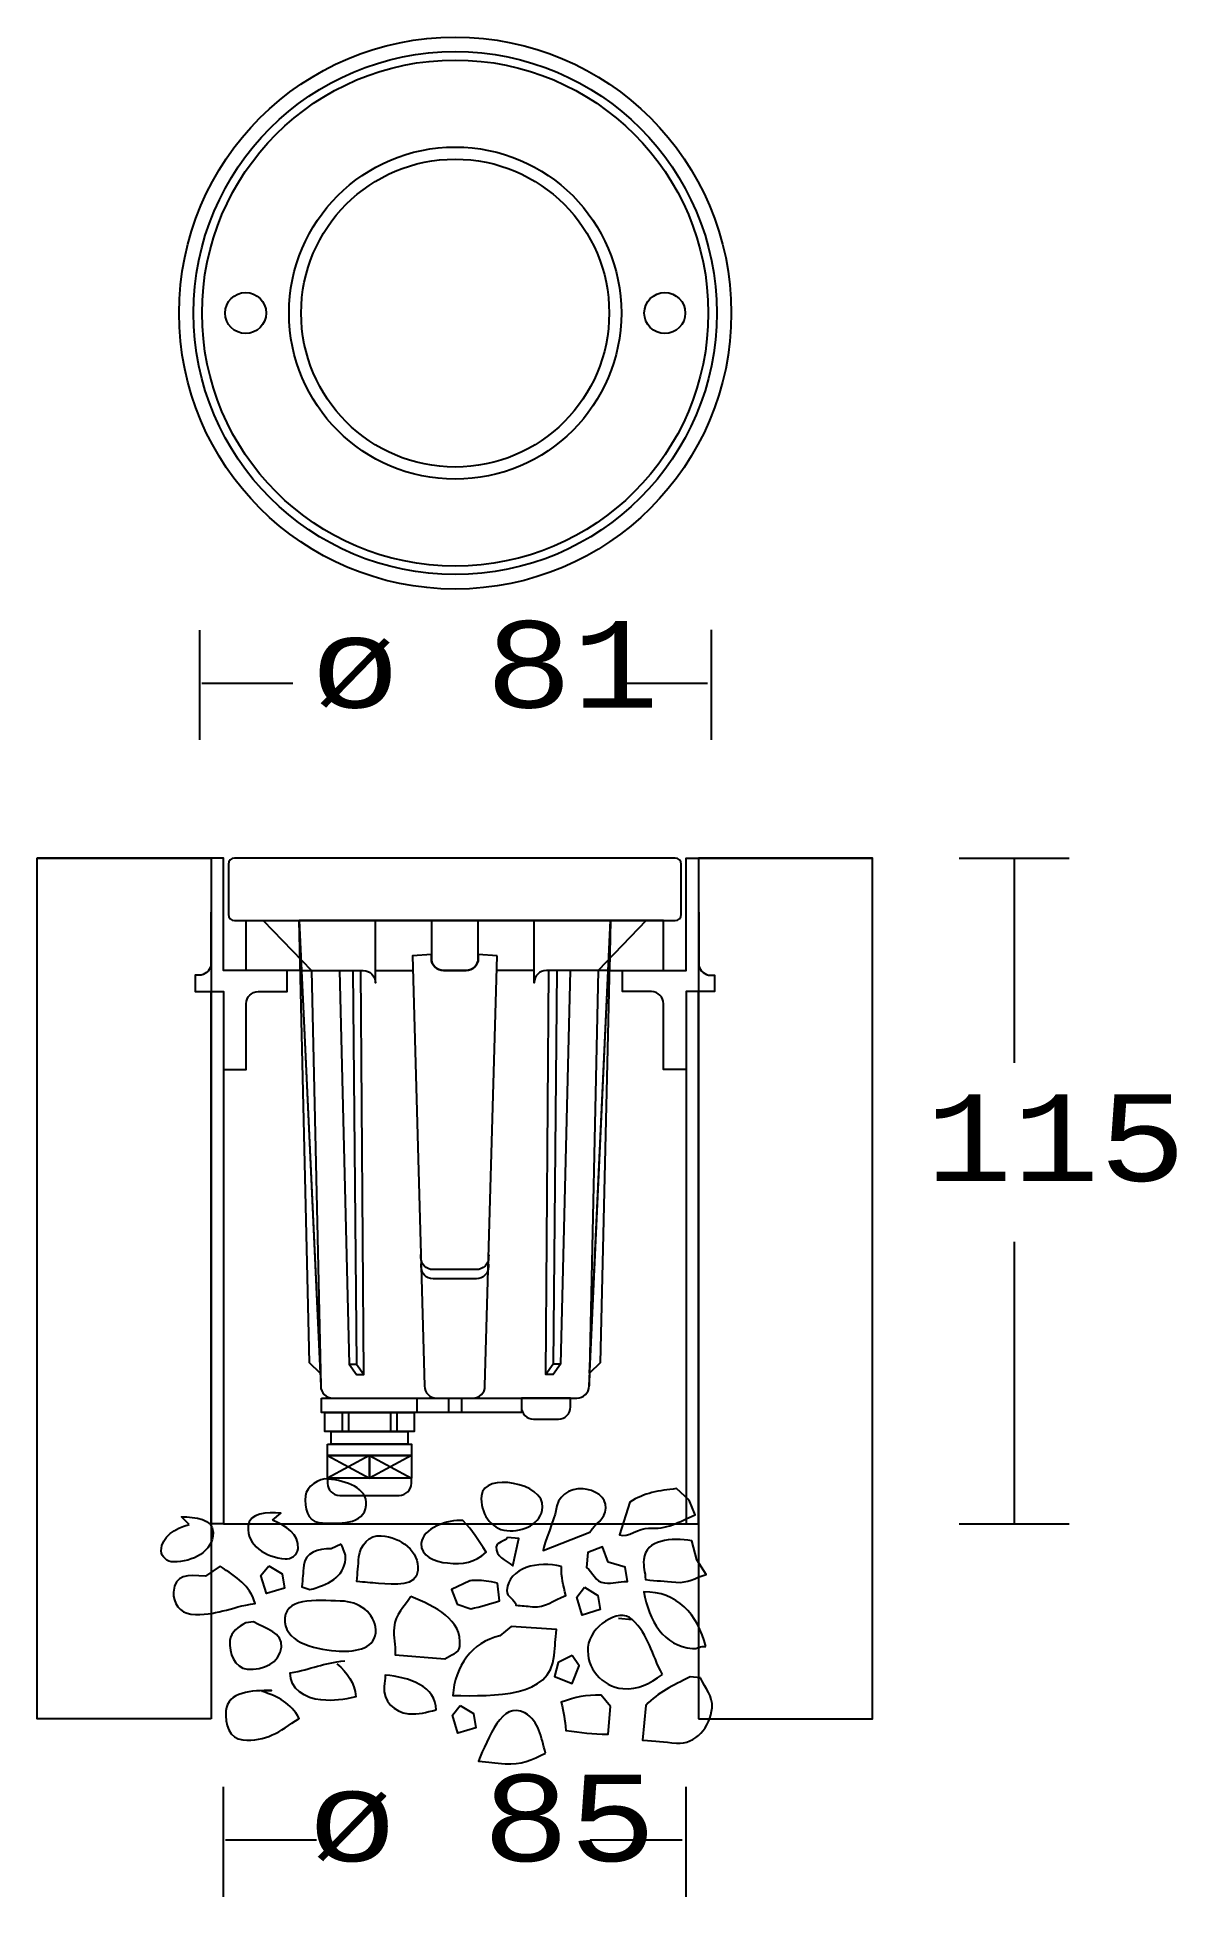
# Model space of a CAD drawing. Extents: x 64 to 160, y 82 to 240.
import ezdxf

# ---------------------------------------------------------------- set-up
doc = ezdxf.new("R2010")
doc.units = 0
doc.layers.add('LIVELLO_1', color=160, linetype='Continuous')
doc.styles.add('STD', font='txt')

# ---------------------------------------------------------------- blocks, each defined once
blk = doc.blocks.new('AI9-BLK3')
at = {"layer": 'LIVELLO_1', "color": 7}
for points in [[(-20.624495, -36.528089), (-35.38225, -36.528089), (-35.38225, 36.545659), (-20.624495, 36.545659)], [(20.734738, -36.528089), (35.492493, -36.528089), (35.492493, 36.545659), (20.734738, 36.545659)]]:
    blk.add_lwpolyline(points, close=True, dxfattribs=at)
blk = doc.blocks.new('AI9-BLK2')
at = {"layer": 'LIVELLO_1', "color": 7}
blk.add_line((15.42, 0.27), (16.6, 0.17), dxfattribs=at)
for points in [[(-14.24, 4.73), (-13.11, 4.04), (-12.92, 2.83), (-14.45, 2.37), (-14.91, 3.9)], [(12.55, 2.9), (13.68, 2.2), (13.87, 1), (12.35, 0.54), (11.89, 2.06)], [(11.49, -2.9), (10.31, -3.49), (10.01, -4.67), (11.49, -5.26), (12.09, -3.78)], [(2, -7.13), (3.13, -7.83), (3.32, -9.03), (1.8, -9.49), (1.34, -7.97)]]:
    blk.add_lwpolyline(points, close=True, dxfattribs=at)
for points, knots in [([(8.99, 9.69), (8.87, 8.28), (7.38, 7.59), (5.96, 7.71), (4.55, 7.84), (3.68, 9.25), (3.8, 10.67), (3.98, 12.72), (9.17, 11.75), (8.99, 9.69)], [0, 0, 0, 0, 1, 1, 1, 2, 2, 2, 3, 3, 3, 3]), ([(-9.2, 12.09), (-7.7, 11.92), (-5.85, 11.37), (-5.98, 9.86), (-6.13, 8.19), (-8.32, 8.25), (-10, 8.4), (-10.98, 8.49), (-11.22, 9.67), (-11.14, 10.66), (-11.07, 11.43), (-9.97, 12.2), (-9.2, 12.09)], [0, 0, 0, 0, 1, 1, 1, 2, 2, 2, 3, 3, 3, 4, 4, 4, 4]), ([(14.36, 9.61), (14.27, 8.65), (13.5, 8.35), (12.99, 7.58), (12.99, 7.58), (9.04, 6.01), (9.04, 6.01), (9.09, 6.6), (10.05, 8.8), (10.1, 9.39), (10.21, 10.57), (11.24, 11.37), (12.42, 11.26), (13.38, 11.18), (14.44, 10.57), (14.36, 9.61)], [0, 0, 0, 0, 1, 1, 1, 2, 2, 2, 3, 3, 3, 4, 4, 4, 5, 5, 5, 5]), ([(21.44, 10.29), (21.44, 10.29), (21.93, 9.06), (21.93, 9.06), (20.54, 8.43), (19.52, 7.78), (17.97, 7.92), (17.23, 7.98), (16.17, 7.06), (15.52, 7.34), (15.52, 7.34), (16.38, 10.13), (16.38, 10.13), (17.64, 10.91), (18.84, 11.11), (20.34, 11.27), (20.34, 11.27), (21.44, 10.29), (21.44, 10.29)], [0, 0, 0, 0, 1, 1, 1, 2, 2, 2, 3, 3, 3, 4, 4, 4, 5, 5, 5, 6, 6, 6, 6]), ([(-21.01, 8.23), (-22.17, 7.89), (-23.37, 7.24), (-23.37, 5.99), (-23.37, 5.48), (-22.86, 5.05), (-22.34, 5.05), (-20.71, 5.05), (-18.98, 5.91), (-18.98, 7.54), (-18.98, 8.71), (-20.49, 8.88), (-21.65, 8.88), (-21.65, 8.88), (-21.01, 8.23), (-21.01, 8.23)], [0, 0, 0, 0, 1, 1, 1, 2, 2, 2, 3, 3, 3, 4, 4, 4, 5, 5, 5, 5]), ([(-13.93, 8.59), (-12.8, 8.15), (-11.65, 7.4), (-11.76, 6.16), (-11.81, 5.64), (-12.36, 5.26), (-12.87, 5.3), (-14.5, 5.44), (-16.14, 6.45), (-16, 8.08), (-15.9, 9.24), (-14.38, 9.28), (-13.23, 9.18), (-13.23, 9.18), (-13.93, 8.59), (-13.93, 8.59)], [0, 0, 0, 0, 1, 1, 1, 2, 2, 2, 3, 3, 3, 4, 4, 4, 5, 5, 5, 5]), ([(2.22, 8.56), (3.1, 7.66), (3.51, 6.94), (4.19, 5.88), (3.25, 4.97), (2.24, 4.84), (0.92, 4.96), (-0.16, 5.05), (-1.41, 5.55), (-1.31, 6.62), (-1.2, 7.91), (0.94, 8.67), (2.22, 8.56)], [0, 0, 0, 0, 1, 1, 1, 2, 2, 2, 3, 3, 3, 4, 4, 4, 4]), ([(-8.1, 6.57), (-7.93, 6.08), (-7.69, 5.8), (-7.74, 5.29), (-7.87, 3.74), (-9.27, 3.09), (-10.77, 2.7), (-10.77, 2.7), (-11.44, 2.93), (-11.44, 2.93), (-11.38, 3.66), (-11.34, 4.05), (-11.28, 4.78), (-11.19, 5.85), (-10.03, 6.18), (-8.96, 6.17), (-8.96, 6.17), (-8.1, 6.57), (-8.1, 6.57)], [0, 0, 0, 0, 1, 1, 1, 2, 2, 2, 3, 3, 3, 4, 4, 4, 5, 5, 5, 6, 6, 6, 6]), ([(-4.71, 7.27), (-5.7, 7.36), (-6.51, 6.47), (-6.6, 5.49), (-6.67, 4.67), (-6.71, 4.2), (-6.78, 3.39), (-6.05, 3.32), (-5.66, 3.29), (-4.94, 3.23), (-3.56, 3.11), (-1.72, 2.95), (-1.6, 4.32), (-1.45, 5.99), (-3.04, 7.12), (-4.71, 7.27)], [0, 0, 0, 0, 1, 1, 1, 2, 2, 2, 3, 3, 3, 4, 4, 4, 5, 5, 5, 5]), ([(6.02, 7.13), (6.02, 7.13), (6.97, 7.05), (6.97, 7.05), (6.97, 7.05), (6.47, 4.71), (6.47, 4.71), (5.85, 5.22), (4.98, 5.51), (5.05, 6.32), (5.09, 6.77), (5.84, 6.77), (6.02, 7.13)], [0, 0, 0, 0, 1, 1, 1, 2, 2, 2, 3, 3, 3, 4, 4, 4, 4]), ([(14.54, 5.02), (14.54, 5.02), (15.99, 4.6), (15.99, 4.6), (15.99, 4.6), (16.18, 3.39), (16.18, 3.39), (15.43, 3.39), (14.97, 3.2), (14.24, 3.27), (13.42, 3.34), (13.28, 4.17), (12.72, 4.59), (12.72, 4.59), (12.83, 5.84), (12.83, 5.84), (12.83, 5.84), (14.06, 6.33), (14.06, 6.33), (14.06, 6.33), (14.54, 5.02), (14.54, 5.02)], [0, 0, 0, 0, 1, 1, 1, 2, 2, 2, 3, 3, 3, 4, 4, 4, 5, 5, 5, 6, 6, 6, 7, 7, 7, 7]), ([(22.09, 5.24), (22.09, 5.24), (22.88, 3.98), (22.88, 3.98), (21.89, 3.7), (21.33, 3.23), (20.29, 3.32), (19.26, 3.41), (18.75, 3.45), (17.72, 3.55), (17.7, 4.21), (17.51, 4.6), (17.57, 5.26), (17.72, 6.96), (19.96, 7.13), (21.64, 6.84), (21.64, 6.84), (22.09, 5.24), (22.09, 5.24)], [0, 0, 0, 0, 1, 1, 1, 2, 2, 2, 3, 3, 3, 4, 4, 4, 5, 5, 5, 6, 6, 6, 6]), ([(10.58, 4.67), (10.57, 3.71), (10.74, 3.1), (10.96, 2.19), (9.81, 1.77), (9.31, 1.15), (8.13, 1.25), (7.61, 1.29), (7.25, 1.33), (6.73, 1.37), (6.7, 1.89), (5.9, 2.04), (5.95, 2.63), (6.12, 4.62), (8.62, 5.14), (10.58, 4.67)], [0, 0, 0, 0, 1, 1, 1, 2, 2, 2, 3, 3, 3, 4, 4, 4, 5, 5, 5, 5]), ([(-18.38, 4.69), (-16.95, 3.7), (-15.88, 3.13), (-15.41, 1.53), (-17.6, 1.2), (-18.7, 0.44), (-20.85, 0.62), (-21.75, 0.7), (-22.41, 1.58), (-22.33, 2.48), (-22.19, 4.02), (-21.17, 3.97), (-19.63, 3.84), (-19.63, 3.84), (-18.38, 4.69), (-18.38, 4.69)], [0, 0, 0, 0, 1, 1, 1, 2, 2, 2, 3, 3, 3, 4, 4, 4, 5, 5, 5, 5]), ([(5.16, 3.24), (5.16, 3.24), (5.33, 1.75), (5.33, 1.75), (4.41, 1.45), (3.8, 1.28), (2.89, 1.07), (2.89, 1.07), (1.74, 1.46), (1.74, 1.46), (1.74, 1.46), (1.25, 2.7), (1.25, 2.7), (1.25, 2.7), (2.81, 3.45), (2.81, 3.45), (2.81, 3.45), (3.78, 3.59), (5.16, 3.24)], [0, 0, 0, 0, 1, 1, 1, 2, 2, 2, 3, 3, 3, 4, 4, 4, 5, 5, 5, 6, 6, 6, 6]), ([(-7.83, 1.71), (-6.38, 1.58), (-5.05, 0.47), (-5.17, -0.98), (-5.3, -2.4), (-7.13, -2.63), (-8.55, -2.51), (-10.52, -2.33), (-13.05, -1.68), (-12.88, 0.29), (-12.72, 2.18), (-9.73, 1.75), (-7.83, 1.71)], [0, 0, 0, 0, 1, 1, 1, 2, 2, 2, 3, 3, 3, 4, 4, 4, 4]), ([(-2.19, 2.11), (-0.11, 1.26), (2.17, 0.17), (1.97, -2.12), (1.91, -2.78), (1.17, -2.79), (0.69, -3.19), (0.69, -3.19), (-3.51, -2.83), (-3.51, -2.83), (-3.51, -1.94), (-3.68, -1.4), (-3.61, -0.52), (-3.5, 0.66), (-2.79, 1.19), (-2.19, 2.11)], [0, 0, 0, 0, 1, 1, 1, 2, 2, 2, 3, 3, 3, 4, 4, 4, 5, 5, 5, 5]), ([(22.83, -2.12), (22.39, -2.08), (22.15, -2.35), (21.7, -2.31), (19.27, -2.1), (17.98, 0.09), (17.59, 2.5), (20.35, 2.56), (22.18, 0.61), (22.83, -2.12)], [0, 0, 0, 0, 1, 1, 1, 2, 2, 2, 3, 3, 3, 3]), ([(19.16, -4.51), (17.98, -5.3), (17.19, -5.82), (15.79, -5.7), (14.02, -5.55), (12.68, -3.94), (12.83, -2.18), (12.98, -0.48), (15.43, 1.23), (16.6, 0.17), (18.04, -1.22), (18.2, -2.72), (19.16, -4.51)], [0, 0, 0, 0, 1, 1, 1, 2, 2, 2, 3, 3, 3, 4, 4, 4, 4]), ([(-15.54, -0.04), (-14.47, -0.65), (-13.07, -0.94), (-13.18, -2.19), (-13.3, -3.51), (-14.74, -4.17), (-16.07, -4.05), (-17.14, -3.96), (-17.64, -2.7), (-17.54, -1.63), (-17.47, -0.86), (-16.84, -0.48), (-16.2, -0.11), (-16.2, -0.11), (-15.54, -0.04), (-15.54, -0.04)], [0, 0, 0, 0, 1, 1, 1, 2, 2, 2, 3, 3, 3, 4, 4, 4, 5, 5, 5, 5]), ([(6.33, -0.42), (6.33, -0.42), (10.16, -0.68), (10.16, -0.68), (10.09, -1.57), (10.05, -2.01), (9.97, -2.89), (9.65, -6.5), (4.99, -6.32), (1.36, -6.3), (1.58, -3.79), (2.94, -1.76), (5.37, -1.23), (5.37, -1.23), (6.33, -0.42), (6.33, -0.42)], [0, 0, 0, 0, 1, 1, 1, 2, 2, 2, 3, 3, 3, 4, 4, 4, 5, 5, 5, 5]), ([(-8.47, -3.59), (-7.55, -4.41), (-6.96, -5.15), (-6.86, -6.41), (-7.96, -6.66), (-8.66, -6.77), (-9.82, -6.67), (-11.15, -6.55), (-12.46, -5.71), (-12.43, -4.37), (-10.58, -4.05), (-9.67, -3.53), (-7.8, -3.35)], [0, 0, 0, 0, 1, 1, 1, 2, 2, 2, 3, 3, 3, 4, 4, 4, 4]), ([(-0.04, -7.52), (-0.92, -7.71), (-1.5, -7.92), (-2.4, -7.84), (-3.61, -7.73), (-4.56, -6.74), (-4.45, -5.54), (-4.42, -5.16), (-4.35, -4.95), (-4.36, -4.56), (-2.35, -4.73), (-0.04, -5.5), (-0.04, -7.52)], [0, 0, 0, 0, 1, 1, 1, 2, 2, 2, 3, 3, 3, 4, 4, 4, 4]), ([(22.4, -4.79), (22.76, -5.72), (23.46, -6.3), (23.37, -7.33), (23.23, -8.95), (21.98, -10.47), (20.36, -10.33), (19.25, -10.24), (18.59, -10.18), (17.48, -10.08), (17.48, -10.08), (17.74, -7.13), (17.74, -7.13), (18.88, -5.97), (19.97, -5.47), (21.52, -4.72), (21.52, -4.72), (22.4, -4.79), (22.4, -4.79)], [0, 0, 0, 0, 1, 1, 1, 2, 2, 2, 3, 3, 3, 4, 4, 4, 5, 5, 5, 6, 6, 6, 6]), ([(-14.85, -5.93), (-13.42, -6.4), (-12.39, -6.92), (-11.68, -8.23), (-13.34, -9.38), (-14.49, -10.24), (-16.46, -10.06), (-17.58, -9.96), (-17.99, -8.72), (-17.89, -7.6), (-17.75, -5.97), (-15.66, -5.85), (-14.02, -5.87), (-14.02, -5.87), (-14.85, -5.93), (-14.85, -5.93)], [0, 0, 0, 0, 1, 1, 1, 2, 2, 2, 3, 3, 3, 4, 4, 4, 5, 5, 5, 5]), ([(14.76, -7.22), (14.76, -7.22), (14.56, -9.58), (14.56, -9.58), (13.15, -9.53), (12.34, -9.46), (10.95, -9.26), (10.88, -8.29), (10.78, -7.77), (10.57, -6.85), (11.79, -6.44), (12.63, -6.22), (13.96, -6.26), (13.96, -6.26), (14.76, -7.22), (14.76, -7.22)], [0, 0, 0, 0, 1, 1, 1, 2, 2, 2, 3, 3, 3, 4, 4, 4, 5, 5, 5, 5]), ([(9.24, -11.19), (8.08, -11.76), (7.15, -12.2), (5.82, -12.08), (4.94, -12), (4.43, -11.96), (3.54, -11.88), (4.39, -9.88), (5.55, -6.71), (7.47, -7.77), (8.74, -8.48), (8.84, -9.82), (9.24, -11.19)], [0, 0, 0, 0, 1, 1, 1, 2, 2, 2, 3, 3, 3, 4, 4, 4, 4])]:
    blk.add_open_spline(points, degree=3, knots=knots, dxfattribs=at)
blk = doc.blocks.new('AI9-BLK1')
at = {"layer": 'LIVELLO_1', "color": 7}
for p, q in [((-32.74, 19.16), (-32.74, 28.49)), ((10.68, 19.16), (10.68, 28.5)), ((-24.85, 23.96), (-32.57, 23.96)), ((10.35, 23.96), (2.52, 23.96)), ((-31.77, 9.12), (-46.53, 9.12)), ((9.59, 9.12), (24.35, 9.12)), ((31.7, 9.12), (41.04, 9.12)), ((36.37, 9.12), (36.37, -8.27)), ((-17.83, -0.43), (-14.67, -0.43)), ((-4.35, -0.43), (-7.51, -0.43)), ((36.37, -23.44), (36.37, -47.4)), ((-20.06, -33.83), (-19.44, -33.83)), ((-2.12, -33.83), (-2.74, -33.83)), ((-14.31, -36.73), (-14.31, -37.93)), ((-11.62, -36.73), (-11.62, -37.93)), ((-10.53, -36.73), (-10.53, -37.93)), ((-20.65, -37.93), (-20.65, -39.55)), ((-20.1, -37.93), (-20.1, -39.55)), ((-16.56, -37.93), (-16.56, -39.55)), ((-16.02, -37.93), (-16.02, -39.55)), ((-18.33, -41.59), (-21.89, -43.53)), ((-21.89, -41.59), (-18.33, -43.53)), ((-18.33, -41.59), (-14.78, -43.53)), ((-14.78, -41.59), (-18.33, -43.53)), ((-30.71, -47.4), (8.53, -47.4)), ((31.7, -47.4), (41.04, -47.4)), ((-30.71, -79.06), (-30.71, -69.73)), ((8.53, -79.06), (8.53, -69.73)), ((-22.84, -74.26), (-30.54, -74.26)), ((8.2, -74.26), (0.4, -74.26))]:
    blk.add_line(p, q, dxfattribs=at)
for points in [[(-28.8, 3.82), (-24.31, 3.82), (-24.22, -0.43), (-28.8, -0.43)], [(-24.31, 3.82), (-22.53, -34.59), (-23.43, -33.72)], [(2.13, 3.82), (1.25, -33.72), (0.35, -34.59)], [(6.62, 3.82), (2.13, 3.82), (2.03, -0.43), (6.62, -0.43)], [(-31.77, -2.21), (-30.71, -2.21), (-30.71, -8.83), (-30.71, -47.4), (-31.77, -47.4)], [(9.59, -2.21), (8.53, -2.21), (8.53, -47.4), (9.59, -47.4)], [(-22.4, -36.73), (-5.44, -36.73), (-5.44, -37.93), (-22.4, -37.93)], [(-22.11, -37.93), (-14.55, -37.93), (-14.55, -39.55), (-22.11, -39.55)], [(-21.89, -40.62), (-14.78, -40.62), (-14.78, -41.59), (-21.89, -41.59)], [(-21.57, -39.55), (-15.09, -39.55), (-15.09, -40.62), (-21.57, -40.62)], [(-21.89, -41.59), (-18.33, -41.59), (-18.33, -43.53), (-21.89, -43.53)], [(-18.33, -41.59), (-14.78, -41.59), (-14.78, -43.53), (-18.33, -43.53)]]:
    blk.add_lwpolyline(points, close=True, dxfattribs=at)
for points in [[(-27.34, 3.82), (-23.25, -0.43), (-22.47, -35.69)], [(5.16, 3.82), (1.07, -0.43), (0.3, -35.69)], [(-20.89, -0.43), (-20.06, -33.83), (-19.43, -34.72), (-18.8, -34.72), (-19.07, -0.43)], [(-19.74, -0.43), (-19.44, -33.83), (-18.8, -34.72)], [(-2.44, -0.43), (-2.74, -33.83), (-3.38, -34.72)], [(-1.29, -0.43), (-2.12, -33.83), (-2.75, -34.72), (-3.38, -34.72), (-3.11, -0.43)]]:
    blk.add_lwpolyline(points, dxfattribs=at)
for centre, radius in [((-11.06, 55.4), 23.43), ((-11.06, 55.4), 22.2), ((-11.06, 55.4), 21.48), ((-11.06, 55.4), 14.1), ((-11.06, 55.4), 13.07), ((-28.84, 55.4), 1.74), ((6.73, 55.4), 1.74)]:
    blk.add_circle(centre, radius, dxfattribs=at)
for points, knots in [([(-25.31, -0.43), (-25.31, -0.43), (-25.31, -2.21), (-25.31, -2.21), (-25.31, -2.21), (-27.77, -2.21), (-27.77, -2.21), (-28.34, -2.21), (-28.8, -2.67), (-28.8, -3.24), (-28.8, -3.24), (-28.8, -8.83), (-28.8, -8.83), (-28.8, -8.83), (-30.71, -8.83), (-30.71, -8.83), (-30.71, -8.83), (-30.71, -2.21), (-30.71, -2.21), (-30.71, -2.21), (-33.13, -2.21), (-33.13, -2.21), (-33.13, -2.21), (-33.13, -0.82), (-33.13, -0.82), (-33.13, -0.82), (-32.8, -0.82), (-32.8, -0.82), (-32.31, -0.82), (-31.9, -0.47), (-31.8, -0.01), (-31.8, -0.01), (-31.77, 9.12), (-31.77, 9.12), (-31.77, 9.12), (-30.71, 9.12), (-30.71, 9.12), (-30.71, 9.12), (-30.71, -0.43), (-30.71, -0.43), (-30.71, -0.43), (-25.31, -0.43), (-25.31, -0.43)], [0, 0, 0, 0, 1, 1, 1, 2, 2, 2, 3, 3, 3, 4, 4, 4, 5, 5, 5, 6, 6, 6, 7, 7, 7, 8, 8, 8, 9, 9, 9, 10, 10, 10, 11, 11, 11, 12, 12, 12, 13, 13, 13, 14, 14, 14, 14]), ([(-29.78, 9.12), (-29.78, 9.12), (7.6, 9.12), (7.6, 9.12), (7.89, 9.12), (8.12, 8.89), (8.12, 8.61), (8.12, 8.61), (8.12, 4.34), (8.12, 4.34), (8.12, 4.05), (7.89, 3.82), (7.6, 3.82), (7.6, 3.82), (-29.78, 3.82), (-29.78, 3.82), (-30.07, 3.82), (-30.3, 4.05), (-30.3, 4.34), (-30.3, 4.34), (-30.3, 8.61), (-30.3, 8.61), (-30.3, 8.89), (-30.07, 9.12), (-29.78, 9.12)], [0, 0, 0, 0, 1, 1, 1, 2, 2, 2, 3, 3, 3, 4, 4, 4, 5, 5, 5, 6, 6, 6, 7, 7, 7, 8, 8, 8, 8]), ([(3.13, -0.43), (3.13, -0.43), (3.13, -2.21), (3.13, -2.21), (3.13, -2.21), (5.59, -2.21), (5.59, -2.21), (6.16, -2.21), (6.62, -2.67), (6.62, -3.24), (6.62, -3.24), (6.62, -8.83), (6.62, -8.83), (6.62, -8.83), (8.53, -8.83), (8.53, -8.83), (8.53, -8.83), (8.53, -2.21), (8.53, -2.21), (8.53, -2.21), (10.95, -2.21), (10.95, -2.21), (10.95, -2.21), (10.95, -0.82), (10.95, -0.82), (10.95, -0.82), (10.62, -0.82), (10.62, -0.82), (10.13, -0.82), (9.72, -0.47), (9.62, -0.01), (9.62, -0.01), (9.59, 9.12), (9.59, 9.12), (9.59, 9.12), (8.53, 9.12), (8.53, 9.12), (8.53, 9.12), (8.53, -0.43), (8.53, -0.43), (8.53, -0.43), (3.13, -0.43), (3.13, -0.43)], [0, 0, 0, 0, 1, 1, 1, 2, 2, 2, 3, 3, 3, 4, 4, 4, 5, 5, 5, 6, 6, 6, 7, 7, 7, 8, 8, 8, 9, 9, 9, 10, 10, 10, 11, 11, 11, 12, 12, 12, 13, 13, 13, 14, 14, 14, 14]), ([(-24.31, 3.82), (-24.31, 3.82), (-17.83, 3.82), (-17.83, 3.82), (-17.83, 3.82), (-17.83, -1.45), (-17.83, -1.45), (-17.83, -0.88), (-18.29, -0.42), (-18.86, -0.42), (-18.86, -0.42), (-24.22, -0.42), (-24.22, -0.42), (-24.22, -0.42), (-24.31, 3.82), (-24.31, 3.82)], [0, 0, 0, 0, 1, 1, 1, 2, 2, 2, 3, 3, 3, 4, 4, 4, 5, 5, 5, 5]), ([(-21.44, -36.73), (-22.01, -36.73), (-22.47, -36.27), (-22.47, -35.69), (-22.47, -35.69), (-24.31, 3.82), (-24.31, 3.82), (-24.31, 3.82), (2.13, 3.82), (2.13, 3.82), (2.13, 3.82), (0.3, -35.69), (0.3, -35.69), (0.3, -36.27), (-0.17, -36.73), (-0.74, -36.73), (-0.74, -36.73), (-21.44, -36.73), (-21.44, -36.73)], [0, 0, 0, 0, 1, 1, 1, 2, 2, 2, 3, 3, 3, 4, 4, 4, 5, 5, 5, 6, 6, 6, 6]), ([(-9.1, 3.82), (-9.1, 3.82), (-9.1, 0.61), (-9.1, 0.61), (-9.1, 0.04), (-9.56, -0.42), (-10.13, -0.42), (-10.13, -0.42), (-12.05, -0.42), (-12.05, -0.42), (-12.62, -0.42), (-13.08, 0.04), (-13.08, 0.61), (-13.08, 0.61), (-13.08, 3.82), (-13.08, 3.82), (-13.08, 3.82), (-9.1, 3.82), (-9.1, 3.82)], [0, 0, 0, 0, 1, 1, 1, 2, 2, 2, 3, 3, 3, 4, 4, 4, 5, 5, 5, 6, 6, 6, 6]), ([(2.13, 3.82), (2.13, 3.82), (-4.35, 3.82), (-4.35, 3.82), (-4.35, 3.82), (-4.35, -1.45), (-4.35, -1.45), (-4.35, -0.88), (-3.89, -0.42), (-3.32, -0.42), (-3.32, -0.42), (2.03, -0.42), (2.03, -0.42), (2.03, -0.42), (2.13, 3.82), (2.13, 3.82)], [0, 0, 0, 0, 1, 1, 1, 2, 2, 2, 3, 3, 3, 4, 4, 4, 5, 5, 5, 5]), ([(-7.5, 0.83), (-7.5, 0.83), (-8.53, -35.69), (-8.53, -35.69), (-8.53, -36.27), (-8.99, -36.73), (-9.56, -36.73), (-9.56, -36.73), (-12.63, -36.73), (-12.63, -36.73), (-13.2, -36.73), (-13.66, -36.27), (-13.66, -35.69), (-13.66, -35.69), (-14.69, 0.83), (-14.69, 0.83), (-14.69, 0.83), (-13.08, 0.94), (-13.08, 0.94), (-13.08, 0.94), (-13.08, 0.61), (-13.08, 0.61), (-13.08, 0.04), (-12.62, -0.42), (-12.05, -0.42), (-12.05, -0.42), (-10.13, -0.42), (-10.13, -0.42), (-9.56, -0.42), (-9.1, 0.04), (-9.1, 0.61), (-9.1, 0.61), (-9.1, 0.94), (-9.1, 0.94), (-9.1, 0.94), (-7.5, 0.83), (-7.5, 0.83)], [0, 0, 0, 0, 1, 1, 1, 2, 2, 2, 3, 3, 3, 4, 4, 4, 5, 5, 5, 6, 6, 6, 7, 7, 7, 8, 8, 8, 9, 9, 9, 10, 10, 10, 11, 11, 11, 12, 12, 12, 12]), ([(-8.21, -24.57), (-8.21, -24.57), (-8.22, -24.78), (-8.22, -24.78), (-8.22, -25.35), (-8.68, -25.81), (-9.25, -25.81), (-9.25, -25.81), (-12.94, -25.81), (-12.94, -25.81), (-13.51, -25.81), (-13.97, -25.35), (-13.97, -24.78), (-13.97, -24.78), (-13.97, -24.53), (-13.97, -24.53)], [0, 0, 0, 0, 1, 1, 1, 2, 2, 2, 3, 3, 3, 4, 4, 4, 5, 5, 5, 5]), ([(-8.24, -25.35), (-8.24, -25.35), (-8.24, -25.56), (-8.24, -25.56), (-8.24, -26.13), (-8.68, -26.6), (-9.25, -26.6), (-9.25, -26.6), (-12.94, -26.6), (-12.94, -26.6), (-13.51, -26.6), (-13.95, -26.13), (-13.95, -25.56), (-13.95, -25.56), (-13.95, -25.31), (-13.95, -25.31)], [0, 0, 0, 0, 1, 1, 1, 2, 2, 2, 3, 3, 3, 4, 4, 4, 5, 5, 5, 5]), ([(-1.27, -36.73), (-1.27, -36.73), (-1.27, -37.47), (-1.27, -37.47), (-1.27, -38.04), (-1.73, -38.51), (-2.3, -38.51), (-2.3, -38.51), (-4.41, -38.51), (-4.41, -38.51), (-4.98, -38.51), (-5.44, -38.04), (-5.44, -37.47), (-5.44, -37.47), (-5.44, -36.73), (-5.44, -36.73), (-5.44, -36.73), (-1.27, -36.73), (-1.27, -36.73)], [0, 0, 0, 0, 1, 1, 1, 2, 2, 2, 3, 3, 3, 4, 4, 4, 5, 5, 5, 6, 6, 6, 6]), ([(-14.78, -43.53), (-14.78, -43.53), (-14.78, -43.95), (-14.78, -43.95), (-14.78, -44.52), (-15.24, -44.98), (-15.81, -44.98), (-15.81, -44.98), (-20.86, -44.98), (-20.86, -44.98), (-21.43, -44.98), (-21.89, -44.52), (-21.89, -43.95), (-21.89, -43.95), (-21.89, -43.53), (-21.89, -43.53), (-21.89, -43.53), (-14.78, -43.53), (-14.78, -43.53)], [0, 0, 0, 0, 1, 1, 1, 2, 2, 2, 3, 3, 3, 4, 4, 4, 5, 5, 5, 6, 6, 6, 6])]:
    blk.add_open_spline(points, degree=3, knots=knots, dxfattribs=at)
for name, p in [('AI9-BLK3', (-11.15, -27.42)), ('AI9-BLK2', (-12.63, -55.68))]:
    blk.add_blockref(name, p, dxfattribs=at)
at = {"layer": 'LIVELLO_1', "color": 7, "char_height": 7.3494, "attachment_point": 1, "style": 'STD'}
for s, insert in [('\\fCourier|b0|i0;\\H7.3494;\\C7;ø 81', (-23.22, 29.25)), ('\\fCourier|b0|i0;\\H7.3494;\\C7;115', (28.86, -10.94))]:
    blk.add_mtext(s, dxfattribs=dict(at, insert=insert))

msp = doc.modelspace()

# ---------------------------------------------------------------- block references
at = {"layer": 'LIVELLO_1', "color": 7}
msp.add_blockref('AI9-BLK1', (110.039537, 161.426753), dxfattribs=at)

# ---------------------------------------------------------------- texts
at = {"layer": 'LIVELLO_1', "color": 7, "insert": (86.572149, 92.737146), "char_height": 7.349421, "attachment_point": 1, "style": 'STD'}
msp.add_mtext('\\fCourier|b0|i0;\\H7.3494;\\C7;ø 85', dxfattribs=at)

doc.saveas('drawing.dxf')
